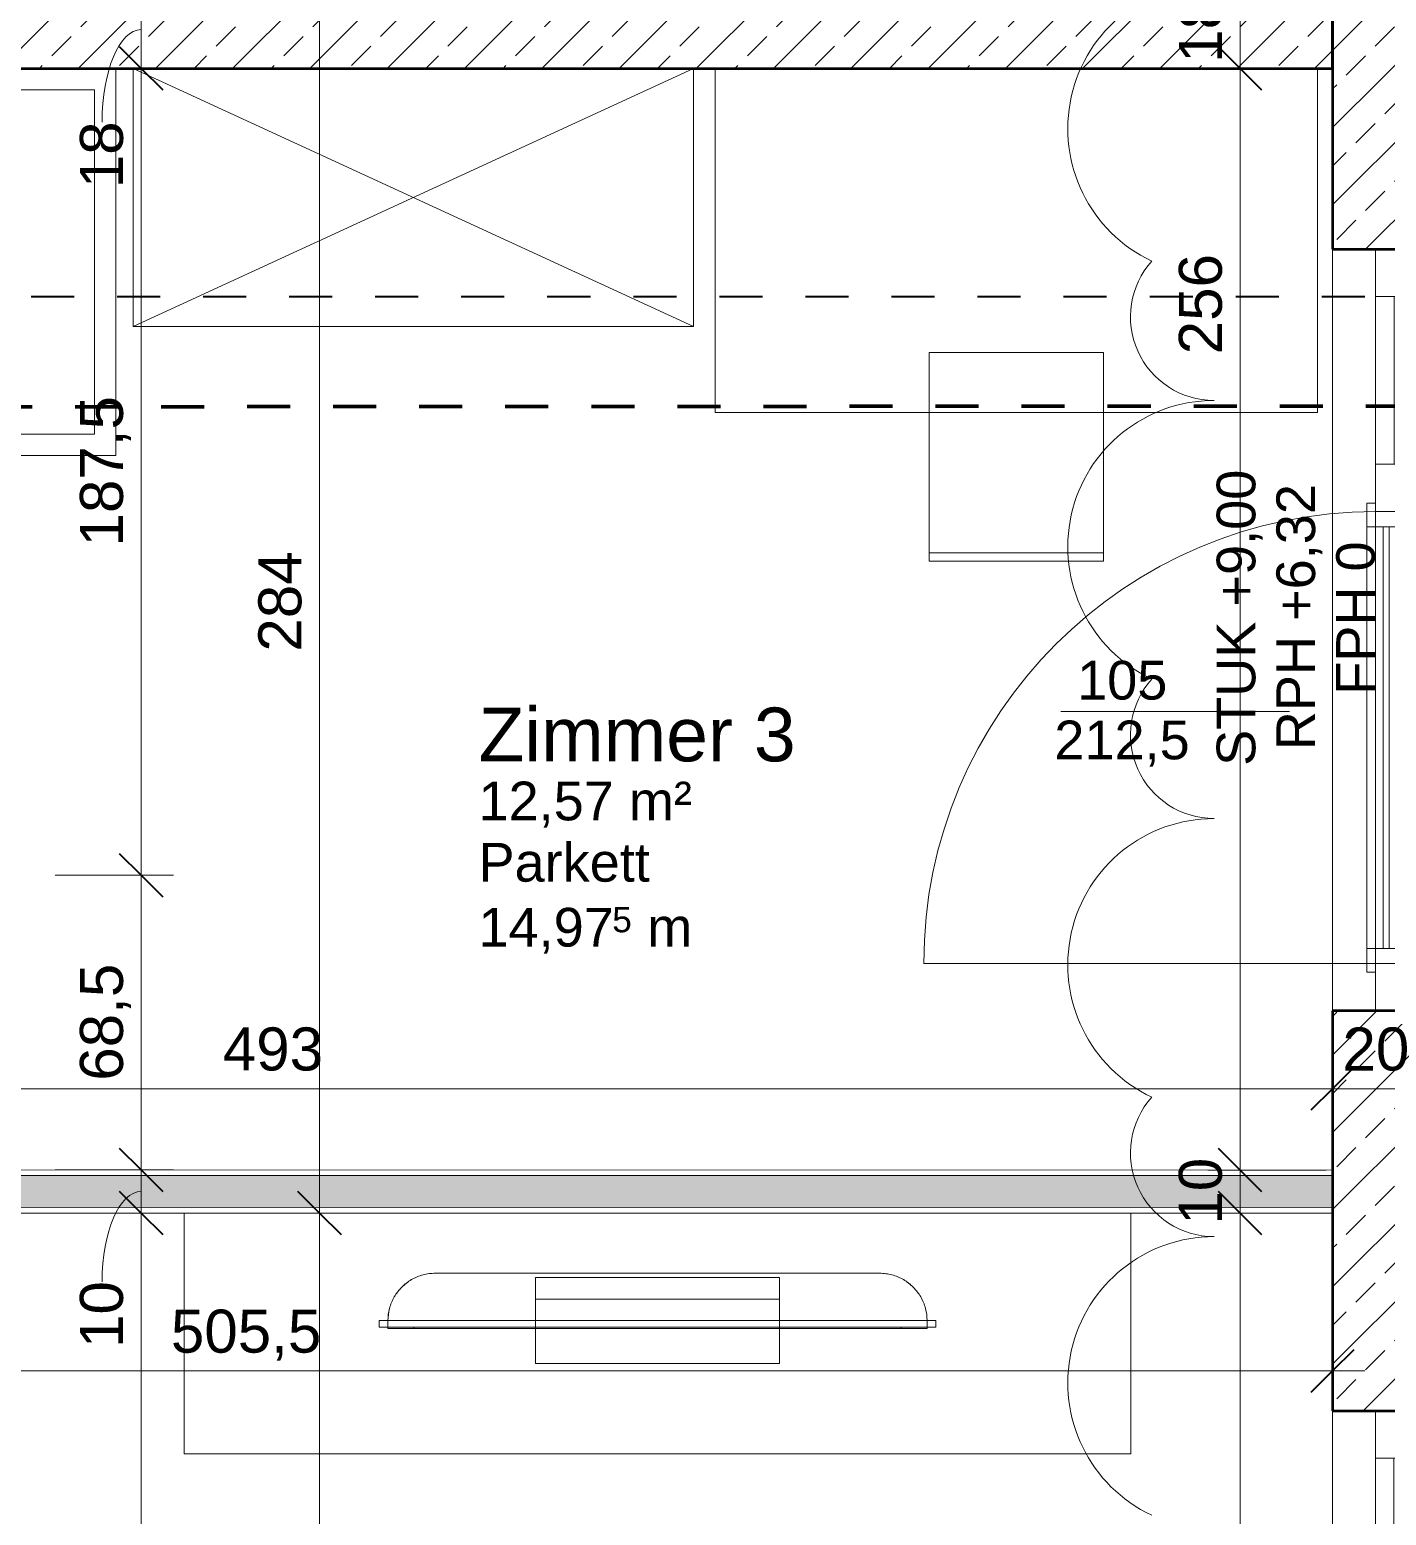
# Model space of a CAD drawing. Header units: metres. Extents: x -67.4 to -27.2, y 43.9 to 89.6.
# Drawn here: x -43.247 to -40.094, y 52.286 to 55.738 of the extents above; entities that cross this region are included whole.
import ezdxf

# ---------------------------------------------------------------- set-up
doc = ezdxf.new("R2010")
doc.units = ezdxf.units.M
doc.linetypes.add('Achse', pattern=[0.009, 0.005, -0.002, 0, -0.002])
doc.linetypes.add('Strich Punkt Mittel', pattern=[0.015875, 0.00635, -0.004763, 0, -0.004763])
for name, color, linetype, lineweight in [('A-GLAZ-IDEN_', 152, 'Continuous', 9), ('A_2D', 7, 'Continuous', 13), ('A_Bemassung-50_', 4, 'Continuous', 9), ('A_Bemassung_', 4, 'Continuous', 9), ('A_Decken', 8, 'Continuous', 13), ('A_Moebel', 6, 'Continuous', 13), ('A_Raeume_', 7, 'Continuous', 5), ('A_Raeume_Beschriftung_', 7, 'Continuous', 9), ('A_Raster_', 1, 'Continuous', 9), ('A_Waende', 7, 'Continuous', 13), ('G-ANNO-REVC_', 71, 'Continuous', 9), ('G-ANNO-SYMB_', 111, 'Continuous', 9)]:
    doc.layers.add(name, color=color, linetype=linetype, lineweight=lineweight)
doc.styles.add('Arial_2', font='arial.ttf', dxfattribs={"height": 0.09})
doc.styles.add('Arial_3', font='arial.ttf', dxfattribs={"height": 0.05849})
doc.styles.add('Arial_4', font='arial.ttf', dxfattribs={"height": 0.125})
doc.styles.add('Arial_5', font='arial.ttf', dxfattribs={"height": 0.1})
doc.dimstyles.new('WGA-Bemaßung', dxfattribs={"dimscale": 0.3048, "dimtxt": 0.102026, "dimasz": 0.328084, "dimexe": 0.246063, "dimexo": 0.0625, "dimgap": 0.04101, "dimtad": 1, "dimdec": 1, "dimlfac": 100, "dimrnd": 0.5, "dimdsep": 46, "dimtxsty": 'Arial_5', "dimblk1": 'OBLIQUE', "dimblk2": 'OBLIQUE', "dimsah": 1, "dimcen": 0.09, "dimdle": 0.246063, "dimazin": 2, "dimtfac": 1, "dimtdec": 4, "dimtix": 1, "dimtmove": 0, "dimatfit": 3, "dimfxl": 0.656168, "dimfxlon": 1, "dimtvp": 1, "dimtolj": 1, "dimtzin": 0, "dimarcsym": 2})
doc.dimstyles.new('WGA-Bemaßung_2', dxfattribs={"dimscale": 0.3048, "dimtxt": 0.102026, "dimasz": 0.328084, "dimexe": 0.246063, "dimexo": 0.0625, "dimgap": 0.04101, "dimtad": 1, "dimdec": 1, "dimlfac": 100, "dimrnd": 0.5, "dimdsep": 46, "dimtxsty": 'Arial_5', "dimblk1": 'OBLIQUE', "dimblk2": 'OBLIQUE', "dimsah": 1, "dimcen": 0.09, "dimdle": 0.246063, "dimazin": 2, "dimtfac": 1, "dimtdec": 4, "dimtix": 1, "dimtmove": 2, "dimatfit": 3, "dimfxl": 0.656168, "dimfxlon": 1, "dimtvp": 1, "dimtolj": 1, "dimtzin": 0, "dimarcsym": 2})
doc.dimstyles.new('WGA-Bemaßung_3', dxfattribs={"dimscale": 0.3048, "dimtxt": 0.102026, "dimasz": 0.328084, "dimexe": 0.246063, "dimexo": 0.0625, "dimgap": 0.04101, "dimtad": 1, "dimdec": 1, "dimlfac": 100, "dimrnd": 0.5, "dimdsep": 46, "dimtxsty": 'Arial_5', "dimblk1": 'OBLIQUE', "dimblk2": 'OBLIQUE', "dimsah": 1, "dimcen": 0.09, "dimdle": 0.246063, "dimazin": 2, "dimtfac": 1, "dimtdec": 4, "dimtix": 1, "dimtmove": 1, "dimatfit": 3, "dimfxl": 0.656168, "dimfxlon": 1, "dimtvp": 1, "dimtolj": 1, "dimtzin": 0, "dimarcsym": 2})
doc.dimstyles.new('WGA-Bemaßung_4', dxfattribs={"dimscale": 0.3048, "dimtxt": 0.102026, "dimasz": 0.328084, "dimexe": 0.246063, "dimexo": 0.0625, "dimgap": 0.04101, "dimtad": 1, "dimdec": 1, "dimlfac": 100, "dimrnd": 0.5, "dimdsep": 46, "dimtxsty": 'Arial_5', "dimblk1": 'OBLIQUE', "dimblk2": 'OBLIQUE', "dimsah": 1, "dimcen": 0.09, "dimdle": 0.246063, "dimazin": 2, "dimtfac": 1, "dimtdec": 4, "dimtix": 1, "dimtmove": 0, "dimatfit": 3, "dimfxl": 0.656168, "dimfxlon": 1, "dimtvp": 1, "dimtolj": 1, "dimtzin": 0, "dimarcsym": 2})
pattern_1 = [(45, (0, 0), (-0.08980256, 0.08980256), []), (45, (0.0898, 0), (-0.08980256, 0.08980256), [0.0635, -0.03175])]

# ---------------------------------------------------------------- blocks, each defined once
blk = doc.blocks.new('Moeb_Schrank - Schrank_2m_60cm-4306807-263_PP_02OG_BT2')
at = {"layer": 'A_Moebel', "color": 8}
for p, q in [((0, 0), (1.3026, 0.6)), ((0, 0.6), (1.3026, 0)), ((1.3026, 0.6), (0, 0.6)), ((0, 0.6), (0, 0)), ((0, 0), (0, 0.6)), ((0, 0.6), (1.3026, 0.6)), ((1.3026, 0), (1.3026, 0.6)), ((1.3026, 0.6), (1.3026, 0)), ((0, 0), (1.3026, 0)), ((1.3026, 0), (0, 0))]:
    blk.add_line(p, q, dxfattribs=at)
blk = doc.blocks.new('Moeb_TV - 48 Zoll-5920680-263_PP_02OG_BT2')
at = {"layer": 'A_Moebel', "lineweight": 5}
for p, q in [((0.5126, 0.0585), (-0.5205, 0.0585)), ((0.5126, 0.0585), (-0.5205, 0.0585)), ((-0.2872, -0.0015), (-0.2872, 0.0485)), ((-0.2872, 0.0485), (-0.2872, -0.0515)), ((0.2793, 0.0485), (-0.2872, 0.0485)), ((0.2793, 0.0485), (0.2793, -0.0015)), ((0.2793, -0.0515), (0.2793, 0.0485)), ((-0.2872, -0.0515), (-0.2872, -0.0015)), ((0.2793, -0.0015), (-0.2872, -0.0015)), ((0.2793, -0.0015), (0.2793, -0.0515)), ((-0.6505, -0.0515), (-0.6505, -0.0665)), ((-0.6499, -0.0515), (-0.6505, -0.0515)), ((-0.6355, -0.0515), (-0.6505, -0.0515)), ((-0.6505, -0.0665), (-0.6355, -0.0665)), ((-0.6505, -0.0665), (-0.6499, -0.0665)), ((-0.6484, -0.0515), (-0.6499, -0.0515)), ((-0.6499, -0.0665), (-0.6484, -0.0665)), ((-0.6461, -0.0515), (-0.6484, -0.0515)), ((-0.6484, -0.0665), (-0.6461, -0.0665)), ((-0.643, -0.0515), (-0.6461, -0.0515)), ((-0.6461, -0.0665), (-0.643, -0.0665)), ((-0.6393, -0.0515), (-0.643, -0.0515)), ((-0.643, -0.0665), (-0.6393, -0.0665)), ((-0.6355, -0.0515), (-0.6393, -0.0515)), ((-0.6393, -0.0665), (-0.6355, -0.0665)), ((-0.6305, -0.0515), (-0.6355, -0.0515)), ((-0.6355, -0.0515), (0.6276, -0.0515)), ((0.6276, -0.0665), (-0.6355, -0.0665)), ((-0.6355, -0.0665), (-0.6305, -0.0665)), ((0.6226, -0.0515), (-0.6305, -0.0515)), ((-0.6305, -0.0515), (0.6226, -0.0515)), ((-0.6305, -0.0515), (-0.6305, -0.0665)), ((-0.6305, -0.0515), (-0.6305, -0.0665)), ((-0.2872, -0.0515), (-0.6305, -0.0515)), ((0.6226, -0.0515), (-0.6305, -0.0515)), ((-0.6305, -0.0515), (0.6226, -0.0515)), ((-0.6305, -0.0515), (-0.6305, -0.0665)), ((-0.6305, -0.0515), (-0.6305, -0.0665)), ((-0.6305, -0.0515), (0.6226, -0.0515)), ((0.6226, -0.0515), (-0.6305, -0.0515)), ((-0.6305, -0.0665), (-0.6305, -0.0695)), ((-0.6305, -0.0665), (-0.6305, -0.0695)), ((-0.6305, -0.0665), (-0.5705, -0.0665)), ((-0.5705, -0.0665), (-0.6305, -0.0665)), ((-0.6305, -0.0665), (0.6226, -0.0665)), ((-0.5705, -0.0665), (0.5626, -0.0665)), ((0.5626, -0.0665), (-0.5705, -0.0665)), ((-0.5705, -0.0695), (-0.5705, -0.0665)), ((-0.5705, -0.0665), (-0.5705, -0.0695)), ((-0.5705, -0.0665), (0.5626, -0.0665)), ((0.5626, -0.0665), (-0.5705, -0.0665)), ((-0.2872, -0.0515), (-0.2872, -0.0665)), ((-0.2872, -0.0665), (-0.2872, -0.0515)), ((-0.2872, -0.0515), (0.2793, -0.0515)), ((-0.2872, -0.0515), (0.2793, -0.0515)), ((0.2793, -0.0515), (-0.2872, -0.0515)), ((-0.2872, -0.0665), (-0.2872, -0.0695)), ((-0.2872, -0.0695), (-0.2872, -0.0665)), ((0.2793, -0.0515), (0.2793, -0.0665)), ((0.2793, -0.0665), (0.2793, -0.0515)), ((0.6226, -0.0515), (0.2793, -0.0515)), ((0.2793, -0.0665), (0.2793, -0.0695)), ((0.2793, -0.0695), (0.2793, -0.0665)), ((0.5626, -0.0665), (0.5626, -0.0695)), ((0.5626, -0.0665), (0.5626, -0.0695)), ((0.5626, -0.0665), (0.6226, -0.0665)), ((0.6226, -0.0665), (0.5626, -0.0665)), ((0.6226, -0.0665), (0.6226, -0.0515)), ((0.6226, -0.0515), (0.6226, -0.0665)), ((0.6276, -0.0515), (0.6226, -0.0515)), ((0.6226, -0.0665), (0.6226, -0.0515)), ((0.6226, -0.0515), (0.6226, -0.0665)), ((0.6226, -0.0695), (0.6226, -0.0665)), ((0.6226, -0.0665), (0.6226, -0.0695)), ((0.6226, -0.0665), (0.6276, -0.0665)), ((0.6426, -0.0515), (0.6276, -0.0515)), ((0.6314, -0.0515), (0.6276, -0.0515)), ((0.6276, -0.0665), (0.6314, -0.0665)), ((0.6276, -0.0665), (0.6426, -0.0665)), ((0.6351, -0.0515), (0.6314, -0.0515)), ((0.6314, -0.0665), (0.6351, -0.0665)), ((0.6382, -0.0515), (0.6351, -0.0515)), ((0.6351, -0.0665), (0.6382, -0.0665)), ((0.6406, -0.0515), (0.6382, -0.0515)), ((0.6382, -0.0665), (0.6406, -0.0665)), ((0.6421, -0.0515), (0.6406, -0.0515)), ((0.6406, -0.0665), (0.6421, -0.0665)), ((0.6426, -0.0515), (0.6421, -0.0515)), ((0.6421, -0.0665), (0.6426, -0.0665)), ((0.6426, -0.0665), (0.6426, -0.0515)), ((0.6226, -0.0695), (-0.6305, -0.0695)), ((-0.6305, -0.0695), (-0.5705, -0.0695)), ((-0.5705, -0.0695), (0.5626, -0.0695)), ((-0.5705, -0.0695), (0.5626, -0.0695)), ((0.5626, -0.0695), (-0.5705, -0.0695)), ((-0.2872, -0.0695), (-0.2872, -0.1515)), ((-0.2872, -0.1515), (-0.2872, -0.0695)), ((0.2793, -0.0695), (0.2793, -0.1515)), ((0.2793, -0.1515), (0.2793, -0.0695)), ((0.5626, -0.0695), (0.6226, -0.0695)), ((0.2793, -0.1515), (-0.2872, -0.1515)), ((0.2793, -0.1515), (-0.2872, -0.1515))]:
    blk.add_line(p, q, dxfattribs=at)
for centre, start, end in [((-0.5205, -0.0515), 120, 135), ((-0.5205, -0.0515), 105, 120), ((-0.5205, -0.0515), 90, 105), ((0.5126, -0.0515), 75, 90), ((0.5126, -0.0515), 60, 75), ((0.5126, -0.0515), 45, 60), ((-0.5205, -0.0515), 150, 165), ((-0.5205, -0.0515), 135, 150), ((0.5126, -0.0515), 30, 45), ((0.5126, -0.0515), 15, 30), ((-0.5205, -0.0515), 165, 180), ((0.5126, -0.0515), 0, 15)]:
    blk.add_arc(centre, 0.11, start, end, dxfattribs=at)
for points in [[(-0.5205, 0.0585), (-0.5254, 0.0585), (-0.535, 0.0579), (-0.549, 0.0551), (-0.5604, 0.0512), (-0.5692, 0.0473), (-0.5755, 0.0439), (-0.5816, 0.0401), (-0.5875, 0.0359), (-0.5931, 0.0313), (-0.5983, 0.0264), (-0.6032, 0.0211), (-0.6078, 0.0156), (-0.612, 0.0097), (-0.617, 0.0015), (-0.6224, -0.0092), (-0.6286, -0.0275), (-0.6304, -0.0419), (-0.6305, -0.0515)], [(0.5126, 0.0585), (0.5174, 0.0585), (0.527, 0.0579), (0.5411, 0.0551), (0.5525, 0.0512), (0.5613, 0.0473), (0.5676, 0.0439), (0.5737, 0.0401), (0.5796, 0.0359), (0.5851, 0.0313), (0.5904, 0.0264), (0.5953, 0.0211), (0.5999, 0.0156), (0.6041, 0.0097), (0.6092, 0.0015), (0.6145, -0.0092), (0.6207, -0.0275), (0.6226, -0.0419), (0.6226, -0.0515)]]:
    blk.add_open_spline(points, degree=3, knots=[0, 0, 0, 0, 0.083333, 0.166667, 0.25, 0.291667, 0.333333, 0.375, 0.416667, 0.458333, 0.5, 0.541667, 0.583333, 0.625, 0.666667, 0.75, 0.833333, 1, 1, 1, 1], dxfattribs=at)
blk = doc.blocks.new('Moeb_Schrank - Sideboard_50cm-4305166-263_PP_02OG_BT2')
at = {"layer": 'A_Moebel', "color": 8}
for p, q in [((2.2, 0.6), (0, 0.6)), ((0, 0.6), (0, 0.0401)), ((0, 0.0401), (0, 0.6)), ((0, 0.6), (2.2, 0.6)), ((2.2, 0.0401), (2.2, 0.6)), ((2.2, 0.6), (2.2, 0.0401))]:
    blk.add_line(p, q, dxfattribs=at)
blk = doc.blocks.new('Moeb_Bett - Einzelbett 090x210-3969597-263_PP_02OG_BT2')
at = {"layer": 'A_Moebel', "color": 8}
for p, q in [((-0.85, 1.05), (-0.85, 0.65)), ((-0.45, 1.05), (-0.85, 1.05)), ((-0.85, 1.05), (-0.45, 1.05)), ((-0.85, 0.65), (-0.85, 1.05)), ((-0.45, 1.05), (-0.45, -1.05)), ((-0.45, 0.65), (-0.45, 1.05)), ((-0.45, 1.05), (-0.45, 0.65)), ((-0.45, 1.02), (0.45, 1.02)), ((-0.4, 0.97), (0.4, 0.97)), ((-0.4, 0.57), (-0.4, 0.97)), ((0.4, 0.97), (0.4, 0.57)), ((-0.85, 0.65), (-0.45, 0.65)), ((-0.45, 0.65), (-0.85, 0.65)), ((-0.4, 0.57), (0.4, 0.57)), ((-0.4, 0.27), (-0.15, 0.52)), ((-0.15, 0.52), (-0.15, 0.27)), ((-0.15, 0.52), (0.4, 0.52)), ((0.4, 0.52), (0.4, -1)), ((-0.15, 0.27), (-0.4, 0.27)), ((-0.4, -1), (-0.4, 0.27)), ((-0.4, -1), (0.4, -1)), ((-0.45, -1.05), (0.45, -1.05))]:
    blk.add_line(p, q, dxfattribs=at)
blk = doc.blocks.new('Moeb_Schreibtisch_variabel - variabel-8084389-263_PP_02OG_BT2')
at = {"layer": 'A_Moebel', "color": 8}
for p, q in [((-1.5866, 0.4), (-1.5866, -0.4)), ((-1.5866, 0.4), (-1.5866, -0.4)), ((-0.1866, -0.4), (-0.1866, 0.4)), ((-0.1866, -0.4), (-0.1866, 0.4)), ((-1.0891, -0.2599), (-0.6841, -0.2599)), ((-1.0891, -0.4), (-1.0891, -0.2599)), ((-0.6841, -0.2599), (-0.6841, -0.4)), ((-1.5866, -0.4), (-0.1866, -0.4)), ((-1.5866, -0.4), (-0.1866, -0.4)), ((-1.0891, -0.7452), (-1.0891, -0.4)), ((-0.6841, -0.4), (-0.6841, -0.7452)), ((-1.0891, -0.7255), (-0.6841, -0.7255)), ((-0.6841, -0.7452), (-1.0891, -0.7452))]:
    blk.add_line(p, q, dxfattribs=at)
blk = doc.blocks.new('Fens_Tuer_2tlg - DK_DF_SL_1770x2680_Terrassentür-V148-263_PP_02OG_BT2')
at = {"layer": 'A_2D', "lineweight": 5}
for p, q in [((-0.775, 0), (-0.775, 1.05)), ((-0.885, 0.1), (0.885, 0.1)), ((-0.885, 0.1), (0.885, 0.1)), ((-0.885, 0.1), (0.885, 0.1)), ((-0.885, -0.1), (-0.885, 0.1)), ((-0.885, 0.1), (-0.885, -0.1)), ((0.885, 0.1), (0.885, -0.1)), ((0.885, -0.1), (0.885, 0.1)), ((-0.795, 0.02), (-0.74, 0.02)), ((-0.795, 0), (-0.795, 0.02)), ((-0.795, 0.02), (-0.795, 0)), ((0.295, 0.02), (-0.795, 0.02)), ((-0.74, 0.02), (-0.74, -0.07)), ((-0.74, -0.07), (-0.74, 0.02)), ((-0.74, 0.02), (0.24, 0.02)), ((0.24, 0.02), (0.295, 0.02)), ((0.24, -0.07), (0.24, 0.02)), ((0.24, -0.07), (0.24, 0.02)), ((0.295, 0.02), (0.295, 0)), ((0.295, 0.02), (0.295, 0)), ((-0.885, -0.1), (-0.885, 0)), ((-0.885, 0), (-0.775, 0)), ((-0.885, 0), (0.885, 0)), ((-0.885, -0.1), (-0.885, 0)), ((-0.775, 0), (-0.795, 0)), ((-0.795, 0), (0.295, 0)), ((-0.775, -0.07), (-0.775, 0)), ((-0.775, 0), (-0.775, -0.07)), ((0.275, 0), (-0.775, 0)), ((-0.775, 0), (-0.775, -0.1)), ((0.275, 0), (-0.775, 0)), ((-0.775, -0.1), (-0.775, 0)), ((-0.74, -0.018), (0.24, -0.018)), ((-0.74, -0.032), (-0.74, -0.018)), ((-0.74, -0.018), (-0.74, -0.032)), ((0.24, -0.018), (-0.74, -0.018)), ((0.24, -0.032), (-0.74, -0.032)), ((-0.74, -0.032), (0.24, -0.032)), ((0.24, -0.018), (0.24, -0.032)), ((0.24, -0.032), (0.24, -0.018)), ((0.275, 0), (0.275, -0.07)), ((0.295, 0), (0.275, 0)), ((0.275, 0), (0.275, -0.07)), ((0.275, -0.1), (0.275, 0)), ((0.275, 0), (0.385, 0)), ((0.275, -0.1), (0.275, 0)), ((0.385, 0), (0.385, -0.1)), ((0.775, 0), (0.385, 0)), ((0.385, -0.1), (0.385, 0)), ((0.775, -0.1), (0.775, 0)), ((0.775, 0), (0.885, 0)), ((0.775, -0.1), (0.775, 0)), ((0.885, 0), (0.885, -0.1)), ((0.885, -0.1), (0.885, 0)), ((0.385, -0.043), (0.775, -0.043)), ((0.385, -0.057), (0.385, -0.043)), ((0.385, -0.043), (0.385, -0.057)), ((0.775, -0.043), (0.385, -0.043)), ((0.775, -0.057), (0.385, -0.057)), ((0.385, -0.057), (0.775, -0.057)), ((0.775, -0.043), (0.775, -0.057)), ((0.775, -0.057), (0.775, -0.043)), ((-0.885, -0.1), (0.885, -0.1)), ((0.885, -0.1), (-0.885, -0.1)), ((-0.775, -0.1), (-0.885, -0.1)), ((0.885, -0.1), (-0.885, -0.1)), ((-0.74, -0.07), (-0.775, -0.07)), ((-0.775, -0.07), (0.275, -0.07)), ((-0.775, -0.1), (0.275, -0.1)), ((0.24, -0.07), (-0.74, -0.07)), ((0.275, -0.07), (0.24, -0.07)), ((0.385, -0.1), (0.275, -0.1)), ((0.385, -0.1), (0.775, -0.1)), ((0.885, -0.1), (0.775, -0.1)), ((-0.81, -0.26), (0.81, -0.26))]:
    blk.add_line(p, q, dxfattribs=at)
blk.add_arc((-0.775, 0), 1.05, 360, 90, dxfattribs=at)
blk = doc.blocks.new('BS_Fens_Tuer - rechts-7645934-263_PP_02OG_BT2')
at = {"layer": 'A-GLAZ-IDEN_'}
blk.add_line((0, 0.000124), (0, -0.010513), dxfattribs=at)
blk = doc.blocks.new('DIMBLOCK137-263_PP_02OG_BT2')
at = {"layer": 'A_Bemassung-50_', "transparency": 16777216}
for p, q in [((-45.1463, 53.2775), (-45.1463, 53.3525)), ((-40.2187, 53.2773), (-40.2187, 53.3523)), ((-40.1437, 53.2773), (-45.1463, 53.2775)), ((-45.1463, 53.2775), (-45.1463, 53.0775)), ((-40.2187, 53.2773), (-40.2187, 53.0773))]:
    blk.add_line(p, q, dxfattribs=at)
at = {"layer": 'A_Bemassung-50_', "lineweight": 35, "transparency": 16777216}
for p, q in [((-45.1463, 53.2775), (-45.0963, 53.3275)), ((-40.2187, 53.2773), (-40.1687, 53.3273)), ((-45.1463, 53.2775), (-45.1963, 53.2275)), ((-40.2187, 53.2773), (-40.2687, 53.2274))]:
    blk.add_line(p, q, dxfattribs=at)
at = {"layer": 'A_Bemassung-50_', "color": 0, "transparency": 16777216, "insert": (-42.7979, 53.4198), "char_height": 0.1, "width": 0.276883, "attachment_point": 1, "rotation": 359.9983, "line_spacing_factor": 0.941778, "style": 'Arial_5'}
blk.add_mtext('493', dxfattribs=at)
blk = doc.blocks.new('_Oblique')
at = {"color": 0, "linetype": 'ByBlock', "lineweight": -2}
blk.add_line((-0.5, -0.5), (0.5, 0.5), dxfattribs=at)
blk = doc.blocks.new('DIMBLOCK145-263_PP_02OG_BT2')
at = {"layer": 'A_Bemassung-50_', "lineweight": 35, "transparency": 16777216}
for p, q in [((-42.9876, 52.9885), (-43.0376, 53.0385)), ((-42.9876, 52.9885), (-42.9376, 52.9385)), ((-42.9878, 48.9289), (-43.0378, 48.9789)), ((-42.9878, 48.9289), (-42.9378, 48.8789))]:
    blk.add_line(p, q, dxfattribs=at)
at = {"layer": 'A_Bemassung-50_', "transparency": 16777216}
for p, q in [((-42.9876, 52.9885), (-43.1876, 52.9885)), ((-42.9878, 48.8539), (-42.9876, 52.9885)), ((-42.9876, 52.9885), (-42.9126, 52.9885)), ((-42.9878, 48.9289), (-43.0628, 48.9289)), ((-42.9878, 48.9289), (-42.7878, 48.9289))]:
    blk.add_line(p, q, dxfattribs=at)
at = {"layer": 'A_Bemassung-50_', "color": 0, "transparency": 16777216, "insert": (-43.13, 50.8433), "char_height": 0.1, "width": 0.276883, "attachment_point": 1, "rotation": 90, "line_spacing_factor": 0.941778, "style": 'Arial_5'}
blk.add_mtext('406', dxfattribs=at)
blk = doc.blocks.new('DIMBLOCK146-263_PP_02OG_BT2')
at = {"layer": 'A_Bemassung-50_', "lineweight": 35, "transparency": 16777216}
for p, q in [((-42.9876, 53.0885), (-43.0376, 53.1385)), ((-42.9876, 53.0885), (-42.9376, 53.0385)), ((-42.9876, 52.9885), (-43.0376, 53.0385)), ((-42.9876, 52.9885), (-42.9376, 52.9385))]:
    blk.add_line(p, q, dxfattribs=at)
at = {"layer": 'A_Bemassung-50_', "transparency": 16777216}
for p, q in [((-42.9876, 53.0885), (-43.1876, 53.0885)), ((-42.9876, 52.9885), (-42.9876, 53.0885)), ((-42.9876, 53.0885), (-42.9126, 53.0885)), ((-42.9876, 52.9885), (-43.1876, 52.9885)), ((-42.9876, 52.9885), (-42.9126, 52.9885))]:
    blk.add_line(p, q, dxfattribs=at)
blk.add_ellipse((-42.9876, 52.8287), major_axis=(0, 0.2098), ratio=0.433685, start_param=0, end_param=1.570796, dxfattribs=at)
at = {"layer": 'A_Bemassung-50_', "color": 0, "transparency": 16777216, "insert": (-43.13, 52.6749), "char_height": 0.1, "width": 0.184588, "attachment_point": 1, "rotation": 90, "line_spacing_factor": 0.941778, "style": 'Arial_5'}
blk.add_mtext('10', dxfattribs=at)
blk = doc.blocks.new('DIMBLOCK147-263_PP_02OG_BT2')
at = {"layer": 'A_Bemassung-50_', "lineweight": 35, "transparency": 16777216}
for p, q in [((-42.9876, 53.7735), (-43.0376, 53.8235)), ((-42.9876, 53.7735), (-42.9376, 53.7235)), ((-42.9876, 53.0885), (-43.0376, 53.1385)), ((-42.9876, 53.0885), (-42.9376, 53.0385))]:
    blk.add_line(p, q, dxfattribs=at)
at = {"layer": 'A_Bemassung-50_', "transparency": 16777216}
for p, q in [((-42.9876, 53.7735), (-43.1876, 53.7735)), ((-42.9876, 53.0885), (-42.9876, 53.7735)), ((-42.9876, 53.7735), (-42.9126, 53.7735)), ((-42.9876, 53.0885), (-43.1876, 53.0885)), ((-42.9876, 53.0885), (-42.9126, 53.0885))]:
    blk.add_line(p, q, dxfattribs=at)
at = {"layer": 'A_Bemassung-50_', "color": 0, "transparency": 16777216, "insert": (-43.1299, 53.296), "char_height": 0.1, "width": 0.323972, "attachment_point": 1, "rotation": 90, "line_spacing_factor": 0.941778, "style": 'Arial_5'}
blk.add_mtext('68,5', dxfattribs=at)
blk = doc.blocks.new('DIMBLOCK148-263_PP_02OG_BT2')
at = {"layer": 'A_Bemassung-50_', "lineweight": 35, "transparency": 16777216}
for p, q in [((-42.9876, 55.6486), (-43.0376, 55.6986)), ((-42.9876, 55.6486), (-42.9376, 55.5986)), ((-42.9876, 53.7735), (-43.0376, 53.8235)), ((-42.9876, 53.7735), (-42.9376, 53.7235))]:
    blk.add_line(p, q, dxfattribs=at)
at = {"layer": 'A_Bemassung-50_', "transparency": 16777216}
for p, q in [((-42.9876, 55.6486), (-43.1876, 55.6486)), ((-42.9876, 53.7735), (-42.9876, 55.6486)), ((-42.9876, 55.6486), (-42.9126, 55.6486)), ((-42.9876, 53.7735), (-43.1876, 53.7735)), ((-42.9876, 53.7735), (-42.9126, 53.7735))]:
    blk.add_line(p, q, dxfattribs=at)
at = {"layer": 'A_Bemassung-50_', "color": 0, "transparency": 16777216, "insert": (-43.1299, 54.5376), "char_height": 0.1, "width": 0.416266, "attachment_point": 1, "rotation": 90, "line_spacing_factor": 0.941778, "style": 'Arial_5'}
blk.add_mtext('187,5', dxfattribs=at)
blk = doc.blocks.new('DIMBLOCK149-263_PP_02OG_BT2')
at = {"layer": 'A_Bemassung-50_', "lineweight": 35, "transparency": 16777216}
for p, q in [((-42.9876, 55.8286), (-43.0376, 55.8786)), ((-42.9876, 55.8286), (-42.9376, 55.7786)), ((-42.9876, 55.6486), (-43.0376, 55.6986)), ((-42.9876, 55.6486), (-42.9376, 55.5986))]:
    blk.add_line(p, q, dxfattribs=at)
at = {"layer": 'A_Bemassung-50_', "transparency": 16777216}
for p, q in [((-42.9876, 55.8286), (-43.1876, 55.8286)), ((-42.9876, 55.6486), (-42.9876, 55.8286)), ((-42.9876, 55.8286), (-42.9126, 55.8286)), ((-42.9876, 55.6486), (-43.1876, 55.6486)), ((-42.9876, 55.6486), (-42.9126, 55.6486))]:
    blk.add_line(p, q, dxfattribs=at)
blk.add_ellipse((-42.9876, 55.5238), major_axis=(0, 0.2148), ratio=0.423545, start_param=0, end_param=1.570796, dxfattribs=at)
at = {"layer": 'A_Bemassung-50_', "color": 0, "transparency": 16777216, "insert": (-43.1299, 55.37), "char_height": 0.1, "width": 0.184588, "attachment_point": 1, "rotation": 90, "line_spacing_factor": 0.941778, "style": 'Arial_5'}
blk.add_mtext('18', dxfattribs=at)
blk = doc.blocks.new('DIMBLOCK289-263_PP_02OG_BT2')
at = {"layer": 'A_Bemassung-50_', "transparency": 16777216}
for p, q in [((-45.2713, 52.6217), (-45.2713, 52.8217)), ((-40.2187, 52.6216), (-40.2187, 52.8216)), ((-45.2713, 52.6217), (-40.1437, 52.6216)), ((-45.2713, 52.6217), (-45.2713, 52.5467)), ((-40.2187, 52.6216), (-40.2187, 52.5466))]:
    blk.add_line(p, q, dxfattribs=at)
at = {"layer": 'A_Bemassung-50_', "lineweight": 35, "transparency": 16777216}
for p, q in [((-45.2713, 52.6217), (-45.2213, 52.6717)), ((-40.2187, 52.6216), (-40.1687, 52.6716)), ((-45.2713, 52.6217), (-45.3213, 52.5717)), ((-40.2187, 52.6216), (-40.2687, 52.5716))]:
    blk.add_line(p, q, dxfattribs=at)
at = {"layer": 'A_Bemassung-50_', "color": 0, "transparency": 16777216, "insert": (-42.9185, 52.764), "char_height": 0.1, "width": 0.416266, "attachment_point": 1, "rotation": 359.9983, "line_spacing_factor": 0.941778, "style": 'Arial_5'}
blk.add_mtext('505,5', dxfattribs=at)
blk = doc.blocks.new('DIMBLOCK357-263_PP_02OG_BT2')
at = {"layer": 'A_Bemassung-50_', "lineweight": 35, "transparency": 16777216}
for p, q in [((-42.5731, 52.9885), (-42.6231, 53.0385)), ((-42.5731, 52.9885), (-42.5231, 52.9385)), ((-42.5732, 48.9318), (-42.6232, 48.9818)), ((-42.5732, 48.9318), (-42.5232, 48.8818))]:
    blk.add_line(p, q, dxfattribs=at)
at = {"layer": 'A_Bemassung-50_', "transparency": 16777216}
for p, q in [((-42.5731, 52.9885), (-42.7731, 52.9885)), ((-42.5732, 48.8568), (-42.5731, 52.9885)), ((-42.5731, 52.9885), (-42.4981, 52.9885)), ((-42.5732, 48.9318), (-42.6482, 48.9318)), ((-42.5732, 48.9318), (-42.3732, 48.9318))]:
    blk.add_line(p, q, dxfattribs=at)
at = {"layer": 'A_Bemassung-50_', "color": 0, "transparency": 16777216, "insert": (-42.7154, 50.7867), "char_height": 0.1, "width": 0.416266, "attachment_point": 1, "rotation": 90, "line_spacing_factor": 0.941778, "style": 'Arial_5'}
blk.add_mtext('405,5', dxfattribs=at)
blk = doc.blocks.new('DIMBLOCK358-263_PP_02OG_BT2')
at = {"layer": 'A_Bemassung-50_', "lineweight": 35, "transparency": 16777216}
for p, q in [((-42.573, 55.8286), (-42.623, 55.8786)), ((-42.573, 55.8286), (-42.523, 55.7786)), ((-42.5731, 52.9885), (-42.6231, 53.0385)), ((-42.5731, 52.9885), (-42.5231, 52.9385))]:
    blk.add_line(p, q, dxfattribs=at)
at = {"layer": 'A_Bemassung-50_', "transparency": 16777216}
for p, q in [((-42.573, 55.8286), (-42.773, 55.8286)), ((-42.5731, 52.9885), (-42.573, 55.8286)), ((-42.573, 55.8286), (-42.498, 55.8286)), ((-42.5731, 52.9885), (-42.7731, 52.9885)), ((-42.5731, 52.9885), (-42.4981, 52.9885))]:
    blk.add_line(p, q, dxfattribs=at)
at = {"layer": 'A_Bemassung-50_', "color": 0, "transparency": 16777216, "insert": (-42.7153, 54.2932), "char_height": 0.1, "width": 0.276883, "attachment_point": 1, "rotation": 90, "line_spacing_factor": 0.941778, "style": 'Arial_5'}
blk.add_mtext('284', dxfattribs=at)
blk = doc.blocks.new('DIMBLOCK439-263_PP_02OG_BT2')
at = {"layer": 'A_Bemassung-50_', "lineweight": 35, "transparency": 16777216}
for p, q in [((-40.4335, 55.8285), (-40.4835, 55.8785)), ((-40.4335, 55.8285), (-40.3835, 55.7785)), ((-40.4335, 55.6485), (-40.4835, 55.6985)), ((-40.4335, 55.6485), (-40.3835, 55.5985))]:
    blk.add_line(p, q, dxfattribs=at)
at = {"layer": 'A_Bemassung-50_', "transparency": 16777216}
for p, q in [((-40.4335, 55.8285), (-40.5085, 55.8285)), ((-40.4335, 55.8285), (-40.4335, 55.6485)), ((-40.4335, 55.8285), (-40.2335, 55.8285)), ((-40.4335, 55.6485), (-40.5085, 55.6485)), ((-40.4335, 55.6485), (-40.2335, 55.6485))]:
    blk.add_line(p, q, dxfattribs=at)
at = {"layer": 'A_Bemassung-50_', "color": 0, "transparency": 16777216, "insert": (-40.5758, 55.6616), "char_height": 0.1, "width": 0.184588, "attachment_point": 1, "rotation": 90, "line_spacing_factor": 0.941778, "style": 'Arial_5'}
blk.add_mtext('18', dxfattribs=at)
blk = doc.blocks.new('DIMBLOCK440-263_PP_02OG_BT2')
at = {"layer": 'A_Bemassung-50_', "lineweight": 35, "transparency": 16777216}
for p, q in [((-40.4335, 55.6485), (-40.4835, 55.6985)), ((-40.4335, 55.6485), (-40.3835, 55.5985)), ((-40.4336, 53.0884), (-40.4836, 53.1384)), ((-40.4336, 53.0884), (-40.3836, 53.0384))]:
    blk.add_line(p, q, dxfattribs=at)
at = {"layer": 'A_Bemassung-50_', "transparency": 16777216}
for p, q in [((-40.4335, 55.6485), (-40.5085, 55.6485)), ((-40.4335, 55.6485), (-40.4336, 53.0884)), ((-40.4335, 55.6485), (-40.2335, 55.6485)), ((-40.4336, 53.0884), (-40.5086, 53.0884)), ((-40.4336, 53.0884), (-40.2336, 53.0884))]:
    blk.add_line(p, q, dxfattribs=at)
at = {"layer": 'A_Bemassung-50_', "color": 0, "transparency": 16777216, "insert": (-40.5758, 54.9842), "char_height": 0.1, "width": 0.276883, "attachment_point": 1, "rotation": 90, "line_spacing_factor": 0.941778, "style": 'Arial_5'}
blk.add_mtext('256', dxfattribs=at)
blk = doc.blocks.new('DIMBLOCK441-263_PP_02OG_BT2')
at = {"layer": 'A_Bemassung-50_', "lineweight": 35, "transparency": 16777216}
for p, q in [((-40.4336, 53.0884), (-40.4836, 53.1384)), ((-40.4336, 53.0884), (-40.3836, 53.0384)), ((-40.4336, 52.9884), (-40.4836, 53.0384)), ((-40.4336, 52.9884), (-40.3836, 52.9384))]:
    blk.add_line(p, q, dxfattribs=at)
at = {"layer": 'A_Bemassung-50_', "transparency": 16777216}
for p, q in [((-40.4336, 53.0884), (-40.5086, 53.0884)), ((-40.4336, 53.0884), (-40.4336, 52.9884)), ((-40.4336, 53.0884), (-40.2336, 53.0884)), ((-40.4336, 52.9884), (-40.5086, 52.9884)), ((-40.4336, 52.9884), (-40.2336, 52.9884))]:
    blk.add_line(p, q, dxfattribs=at)
at = {"layer": 'A_Bemassung-50_', "color": 0, "transparency": 16777216, "insert": (-40.5759, 52.9615), "char_height": 0.1, "width": 0.184588, "attachment_point": 1, "rotation": 90, "line_spacing_factor": 0.941778, "style": 'Arial_5'}
blk.add_mtext('10', dxfattribs=at)
blk = doc.blocks.new('DIMBLOCK442-263_PP_02OG_BT2')
at = {"layer": 'A_Bemassung-50_', "lineweight": 35, "transparency": 16777216}
for p, q in [((-40.4336, 52.9884), (-40.4836, 53.0384)), ((-40.4336, 52.9884), (-40.3836, 52.9384)), ((-40.4337, 49.5573), (-40.4837, 49.6073)), ((-40.4337, 49.5573), (-40.3837, 49.5073))]:
    blk.add_line(p, q, dxfattribs=at)
at = {"layer": 'A_Bemassung-50_', "transparency": 16777216}
for p, q in [((-40.4336, 52.9884), (-40.5086, 52.9884)), ((-40.4336, 52.9884), (-40.4337, 49.4823)), ((-40.4336, 52.9884), (-40.2336, 52.9884)), ((-40.4337, 49.5573), (-40.5087, 49.5573)), ((-40.4337, 49.5573), (-40.2337, 49.5573))]:
    blk.add_line(p, q, dxfattribs=at)
at = {"layer": 'A_Bemassung-50_', "color": 0, "transparency": 16777216, "insert": (-40.576, 50.9828), "char_height": 0.1, "width": 0.276883, "attachment_point": 1, "rotation": 90, "line_spacing_factor": 0.941778, "style": 'Arial_5'}
blk.add_mtext('343', dxfattribs=at)
blk = doc.blocks.new('DIMBLOCK514-263_PP_02OG_BT2')
at = {"layer": 'A_Bemassung-50_', "lineweight": 35, "transparency": 16777216}
for p, q in [((-46.3375, 55.2586), (-46.3875, 55.3086)), ((-46.3375, 55.2586), (-46.2875, 55.2086)), ((-46.3377, 48.9319), (-46.3877, 48.9819)), ((-46.3377, 48.9319), (-46.2877, 48.8819))]:
    blk.add_line(p, q, dxfattribs=at)
at = {"layer": 'A_Bemassung-50_', "transparency": 16777216}
for p, q in [((-46.3375, 55.2586), (-46.5587, 55.2586)), ((-46.3375, 55.2586), (-46.3377, 48.8569)), ((-46.3375, 55.2586), (-46.2625, 55.2586)), ((-46.3377, 48.9319), (-46.4127, 48.9319)), ((-46.3377, 48.9319), (-41.7635, 48.9318))]:
    blk.add_line(p, q, dxfattribs=at)
at = {"layer": 'A_Bemassung-50_', "color": 0, "transparency": 16777216, "insert": (-46.4799, 51.9218), "char_height": 0.1, "width": 0.416266, "attachment_point": 1, "rotation": 90, "line_spacing_factor": 0.941778, "style": 'Arial_5'}
blk.add_mtext('632,5', dxfattribs=at)
blk = doc.blocks.new('DIMBLOCK637-263_PP_02OG_BT2')
at = {"layer": 'A_Bemassung-50_', "transparency": 16777216}
for p, q in [((-40.2187, 53.2773), (-40.2187, 53.3523)), ((-40.0187, 53.2773), (-40.0187, 53.3523)), ((-40.0187, 53.2773), (-40.2937, 53.2773)), ((-40.2187, 53.2773), (-40.2187, 53.0773)), ((-40.0187, 53.2773), (-40.0187, 53.0773))]:
    blk.add_line(p, q, dxfattribs=at)
at = {"layer": 'A_Bemassung-50_', "lineweight": 35, "transparency": 16777216}
for p, q in [((-40.2187, 53.2773), (-40.1687, 53.3273)), ((-40.0187, 53.2773), (-39.9687, 53.3273)), ((-40.2187, 53.2773), (-40.2687, 53.2273)), ((-40.0187, 53.2773), (-40.0687, 53.2273))]:
    blk.add_line(p, q, dxfattribs=at)
at = {"layer": 'A_Bemassung-50_', "color": 0, "transparency": 16777216, "insert": (-40.1956, 53.4197), "char_height": 0.1, "width": 0.184588, "attachment_point": 1, "line_spacing_factor": 0.941778, "style": 'Arial_5'}
blk.add_mtext('20', dxfattribs=at)
blk = doc.blocks.new('Family - ___-11916771-263_PP_02OG_BT2')
at = {"layer": 'G-ANNO-REVC_'}
for centre, radius, start, end in [((-16.0062, 66.8188), 0.34, 67.36, 222.1512), ((-16.1745, 66.4153), 0.1943, 115.5497, 247.36), ((-16.3802, 65.9221), 0.34, 67.36, 222.1512), ((-16.5485, 65.5186), 0.1943, 115.5497, 247.36), ((-16.7542, 65.0254), 0.34, 67.36, 222.1512), ((-16.9225, 64.6219), 0.1943, 115.5497, 247.36), ((-17.1282, 64.1287), 0.34, 67.36, 222.1512)]:
    blk.add_arc(centre, radius, start, end, dxfattribs=at)

msp = doc.modelspace()

# ---------------------------------------------------------------- hatches: boundary and pattern name
at = {"layer": 'A_Waende', "lineweight": 5}
h = msp.add_hatch(dxfattribs=at)
h.set_pattern_fill('FP_4', color=250, style=0, pattern_type=2)
h.set_pattern_definition(pattern_1)
h.paths.add_polyline_path([(-45.2088, 55.6487), (-45.2088, 55.6487), (-45.2088, 55.6641)])
h.paths.add_polyline_path([(-40.2188, 55.6485), (-40.2188, 55.8285), (-45.2588, 55.8287), (-45.2588, 55.6487), (-40.2538, 55.6485)])
h = msp.add_hatch(dxfattribs=at)
h.set_pattern_fill('FP_4', color=250, style=0, pattern_type=2)
h.set_pattern_definition(pattern_1)
h.paths.add_polyline_path([(-37.7088, 55.6285), (-37.7088, 55.8285), (-40.2186, 55.8285), (-40.2186, 55.6285), (-37.7415, 55.6285)])
h = msp.add_hatch(dxfattribs=at)
h.set_pattern_fill('FP_4', color=250, style=0, pattern_type=2)
h.set_pattern_definition(pattern_1)
h.paths.add_polyline_path([(-40.2188, 49.5573), (-40.0188, 49.643), (-40.0188, 50.371), (-40.2188, 50.371), (-40.2188, 49.643)])
h.paths.add_polyline_path([(-40.0188, 50.506), (-40.0188, 50.7585), (-40.2188, 50.7585), (-40.2188, 50.506), (-40.0314, 50.506)])
h.paths.add_polyline_path([(-40.1188, 50.4385), (-40.2188, 50.506), (-40.2188, 50.371), (-40.1568, 50.4129)])
h.paths.add_polyline_path([(-40.0188, 50.371), (-40.0188, 50.506), (-40.1188, 50.4385), (-40.0314, 50.3795)])
h.paths.add_polyline_path([(-40.0187, 52.5285), (-40.0187, 53.4585), (-40.2187, 53.4585), (-40.2187, 52.5285), (-40.1187, 52.5285)])
h.paths.add_polyline_path([(-40.0187, 55.2285), (-40.0186, 55.6285), (-40.2186, 55.6285), (-40.2186, 55.2285), (-40.0187, 55.2285)])
h = msp.add_hatch(dxfattribs=at)
h.set_pattern_fill('FP_33', color=250, angle=-112.36, style=0, pattern_type=2)
h.set_pattern_definition([(44.998, (-42.48838, 52.98876), (0.1270123, 0.2539954), [0.02245, -0.15715]), (44.998, (-42.44088, 53.09898), (0.1270123, 0.2539954), [0.02245, -0.15715]), (44.998, (-42.42561, 52.98889), (0.1270123, 0.2539954), [0.02245, -0.15715]), (44.998, (-42.37773, 53.100035), (0.1270123, 0.2539954), [0.02245, -0.15715]), (71.563, (-42.473375, 53.004216), (0.1270184, 0.5079932), [0.0502, -0.35141]), (71.563, (-42.45713, 53.051597), (0.1270184, 0.5079932), [0.0502, -0.35141]), (71.563, (-42.40968, 53.003966), (0.1270184, 0.5079932), [0.0502, -0.35141]), (71.563, (-42.393054, 53.052273), (0.1270184, 0.5079932), [0.0502, -0.35141]), (134.998, (-42.47319, 53.09929), (0.1269946, -0.2540043), [0.02245, -0.15715]), (134.998, (-42.42561, 52.98889), (0.1269946, -0.2540043), [0.02245, -0.15715]), (134.998, (-42.40912, 53.09997), (0.1269946, -0.2540043), [0.02245, -0.15715]), (134.998, (-42.36192, 52.98864), (0.1269946, -0.2540043), [0.02245, -0.15715]), (108.433, (-42.45713, 53.051597), (0.12698295, -0.5080021), [0.0502, -0.35141]), (108.433, (-42.441066, 53.0039), (0.12698295, -0.5080021), [0.0502, -0.35141]), (108.433, (-42.393054, 53.052273), (0.12698295, -0.5080021), [0.0502, -0.35141]), (108.433, (-42.377916, 53.004956), (0.12698295, -0.5080021), [0.0502, -0.35141])])
h.paths.add_polyline_path([(-40.2187, 53.0009), (-40.2187, 53.0759), (-44.7588, 53.0759), (-44.7588, 53.0011), (-40.2187, 53.0009)])

# ---------------------------------------------------------------- linework, layer by layer
at = {"layer": 'A_Decken'}
for p, q in [((-40.1187, 53.4585), (-40.1187, 55.2285)), ((-40.1188, 50.7585), (-40.1187, 52.5285))]:
    msp.add_line(p, q, dxfattribs=at)
at = {"layer": 'A_Raeume_', "flags": 128}
for points in [[(-40.2187, 53.0884), (-40.2186, 55.6485), (-43.9813, 55.6486), (-45.1188, 55.6487), (-45.1463, 55.6487), (-45.1463, 53.2011), (-44.7588, 53.2011), (-44.7588, 53.0886)], [(-46.9441, 48.5484), (-41.6841, 48.9288), (-40.2188, 49.5573), (-40.2187, 52.9884), (-44.7588, 52.9886), (-44.7588, 52.9888), (-45.265, 52.9888), (-45.265, 52.9886), (-45.4181, 52.9886), (-46.8838, 52.9886), (-46.8838, 52.8238), (-46.944, 52.7738), (-46.944, 52.7722), (-46.944, 51.6768), (-46.944, 51.5238), (-46.9441, 48.9377), (-46.9441, 48.9361), (-46.9441, 48.8886)]]:
    msp.add_lwpolyline(points, close=True, dxfattribs=at)
at = {"layer": 'A_Raster_', "linetype": 'Strich Punkt Mittel', "lineweight": 35}
msp.add_line((-56.2436, 55.1189), (-31.8391, 55.1182), dxfattribs=at)
at = {"layer": 'A_Waende', "color": 10, "lineweight": 50}
for p, q in [((-40.2188, 55.6485), (-40.2188, 55.8285)), ((-40.2186, 55.8285), (-40.2187, 55.2285)), ((-45.2588, 55.6487), (-40.2188, 55.6485)), ((-40.2187, 55.2285), (-40.0187, 55.2285)), ((-40.0187, 53.4585), (-40.2187, 53.4585)), ((-40.2187, 53.4585), (-40.2187, 52.5285)), ((-40.2187, 52.5285), (-40.0187, 52.5285))]:
    msp.add_line(p, q, dxfattribs=at)
at = {"layer": 'A_Waende'}
for p, q in [((-40.2187, 53.0884), (-44.7588, 53.0886)), ((-44.7588, 53.0761), (-40.2187, 53.0759)), ((-44.7588, 53.0011), (-40.2187, 53.0009)), ((-44.7588, 52.9886), (-40.2187, 52.9884))]:
    msp.add_line(p, q, dxfattribs=at)
at = {"layer": 'G-ANNO-SYMB_', "linetype": 'Achse', "lineweight": 70}
msp.add_line((-46.7413, 54.8603), (-35.1822, 54.8666), dxfattribs=at)

# ---------------------------------------------------------------- block references
at = {"layer": 'A-GLAZ-IDEN_', "xscale": 49.99999999999998, "yscale": 49.99999999999998, "zscale": 49.99999999999998, "rotation": 269.9982758784653}
msp.add_blockref('BS_Fens_Tuer - rechts-7645934-263_PP_02OG_BT2', (-40.3248, 54.1543), dxfattribs=at)
at = {"layer": 'A_2D', "lineweight": 5, "rotation": 89.9982758784651}
for p in [(-40.1187, 54.3435), (-40.1188, 51.6435)]:
    msp.add_blockref('Fens_Tuer_2tlg - DK_DF_SL_1770x2680_Terrassentür-V148-263_PP_02OG_BT2', p, dxfattribs=at)
at = {"layer": 'A_Moebel', "color": 8}
for name, p, rotation in [('Moeb_Bett - Einzelbett 090x210-3969597-263_PP_02OG_BT2', (-44.0963, 55.1987), 89.99827587845473), ('Moeb_Schrank - Schrank_2m_60cm-4306807-263_PP_02OG_BT2', (-43.0064, 55.0486), 359.998275878371), ('Moeb_Schreibtisch_variabel - variabel-8084389-263_PP_02OG_BT2', (-40.0672, 55.2485), 359.998275878371), ('Moeb_Schrank - Sideboard_50cm-4305166-263_PP_02OG_BT2', (-40.6875, 53.0285), 179.998275878371)]:
    msp.add_blockref(name, p, dxfattribs=dict(at, rotation=rotation))
at = {"layer": 'A_Moebel', "color": 7, "rotation": 359.998275878371}
msp.add_blockref('Moeb_TV - 48 Zoll-5920680-263_PP_02OG_BT2', (-41.7836, 52.79), dxfattribs=at)
at = {"layer": 'G-ANNO-REVC_', "rotation": 22.64000000000043}
msp.add_blockref('Family - ___-11916771-263_PP_02OG_BT2', (0, 0), dxfattribs=at)

# ---------------------------------------------------------------- texts
at = {"layer": 'A-GLAZ-IDEN_', "char_height": 0.09, "attachment_point": 1, "style": 'Arial_2'}
for s, insert, width, rotation in [('STUK +9,00', (-40.488, 54.0277), 0.82173, 90), ('RPH +6,32', (-40.3491, 54.0641), 0.737552, 90), ('FPH 0', (-40.2102, 54.1931), 0.424894, 90), ('105', (-40.8123, 54.2718), 0.252532, 359.9983), ('212,5', (-40.8652, 54.1329), 0.376793, 359.9983)]:
    msp.add_mtext(s, dxfattribs=dict(at, insert=insert, width=width, rotation=rotation))
at = {"layer": 'A_Raeume_Beschriftung_', "attachment_point": 1}
for s, insert, char_height, width, style in [('Zimmer 3', (-42.2036, 54.1631), 0.125, 0.89789, 'Arial_4'), ('12,57 m²', (-42.2036, 53.9911), 0.09, 0.58924, 'Arial_2'), ('Parkett', (-42.2036, 53.8486), 0.09, 0.464979, 'Arial_2'), ('14,97', (-42.2036, 53.6977), 0.09, 0.376793, 'Arial_2'), ('5', (-41.8927, 53.6995), 0.0585, 0.056118, 'Arial_3'), (' m', (-41.8464, 53.6977), 0.09, 0.164346, 'Arial_2')]:
    msp.add_mtext(s, dxfattribs=dict(at, insert=insert, char_height=char_height, width=width, style=style))

# ---------------------------------------------------------------- dimensions: what is measured, and where the dimension line sits
at = {"layer": 'A_Bemassung_'}
for base, p1, p2, dimstyle, override, picture, middle in [((-42.9876, 55.8286), (-43.1876, 55.6486), (-43.1876, 55.8286), 'WGA-Bemaßung_3', {"dimpost": '<>', "dimfxl": 0.18}, 'DIMBLOCK149-263_PP_02OG_BT2', (-43.0632, 55.4623)), ((-40.4336, 53.0884), (-40.2335, 55.6485), (-40.2336, 53.0884), 'WGA-Bemaßung_2', {"dimpost": '<>', "dimfxl": 2.560112}, 'DIMBLOCK440-263_PP_02OG_BT2', (-40.5092, 55.1226)), ((-42.9876, 53.0885), (-43.1876, 52.9885), (-43.1876, 53.0885), 'WGA-Bemaßung_3', {"dimpost": '<>', "dimfxl": 0.1}, 'DIMBLOCK146-263_PP_02OG_BT2', (-43.0633, 52.7672)), ((-40.4337, 49.5573), (-40.2336, 52.9884), (-40.2337, 49.5573), 'WGA-Bemaßung_2', {"dimpost": '<>', "dimfxl": 3.431174}, 'DIMBLOCK442-263_PP_02OG_BT2', (-40.5093, 51.1213))]:
    dim = msp.add_linear_dim(base=base, p1=p1, p2=p2, angle=89.9983, dimstyle=dimstyle, override=override, dxfattribs=at)
    dim.commit()
    dim.dimension.update_dxf_attribs({"geometry": picture, "text_midpoint": middle, "dimtype": 160, "text_rotation": 90})
for base, p1, p2, angle, dimstyle, override, picture, middle in [((-42.573, 55.8286), (-42.7731, 52.9885), (-42.773, 55.8286), 89.9983, 'WGA-Bemaßung', {"dimpost": '<>', "dimfxl": 2.840112}, 'DIMBLOCK358-263_PP_02OG_BT2', (-42.6366, 54.4086)), ((-40.4335, 55.6485), (-40.2335, 55.8285), (-40.2335, 55.6485), 89.9983, 'WGA-Bemaßung_4', {"dimpost": '<>', "dimfxl": 0.18}, 'DIMBLOCK439-263_PP_02OG_BT2', (-40.4971, 55.7385)), ((-42.9876, 55.6486), (-43.1876, 53.7735), (-43.1876, 55.6486), 89.9983, 'WGA-Bemaßung', {"dimpost": '<>', "dimfxl": 1.875112}, 'DIMBLOCK148-263_PP_02OG_BT2', (-43.0511, 54.7111)), ((-46.3377, 48.9319), (-46.5587, 55.2586), (-41.7635, 48.9318), 89.9983, 'WGA-Bemaßung_4', {"dimpost": '<>', "dimfxl": 7.938685}, 'DIMBLOCK514-263_PP_02OG_BT2', (-46.4012, 52.0953)), ((-42.9876, 53.7735), (-43.1876, 53.0885), (-43.1876, 53.7735), 89.9983, 'WGA-Bemaßung', {"dimpost": '<>', "dimfxl": 0.685}, 'DIMBLOCK147-263_PP_02OG_BT2', (-43.0512, 53.431)), ((-45.1463, 53.2775), (-40.2187, 53.0773), (-45.1463, 53.0775), 359.9983, 'WGA-Bemaßung', {"dimpost": '<>', "dimfxl": 4.927622}, 'DIMBLOCK137-263_PP_02OG_BT2', (-42.6825, 53.341)), ((-40.4336, 52.9884), (-40.2336, 53.0884), (-40.2336, 52.9884), 89.9983, 'WGA-Bemaßung_4', {"dimpost": '<>', "dimfxl": 0.1}, 'DIMBLOCK441-263_PP_02OG_BT2', (-40.4971, 53.0384)), ((-42.9876, 52.9885), (-42.7878, 48.9289), (-43.1876, 52.9885), 89.9983, 'WGA-Bemaßung', {"dimpost": '<>', "dimfxl": 4.079299}, 'DIMBLOCK145-263_PP_02OG_BT2', (-43.0513, 50.9587)), ((-42.5731, 52.9885), (-42.3732, 48.9318), (-42.7731, 52.9885), 89.9983, 'WGA-Bemaßung', {"dimpost": '<>', "dimfxl": 4.076367}, 'DIMBLOCK357-263_PP_02OG_BT2', (-42.6367, 50.9602)), ((-40.2187, 52.6216), (-45.2713, 52.8217), (-40.2187, 52.8216), 359.9983, 'WGA-Bemaßung', {"dimpost": '<>', "dimfxl": 5.052579}, 'DIMBLOCK289-263_PP_02OG_BT2', (-42.745, 52.6852))]:
    dim = msp.add_linear_dim(base=base, p1=p1, p2=p2, angle=angle, dimstyle=dimstyle, override=override, dxfattribs=at)
    dim.commit()
    dim.dimension.update_dxf_attribs({"geometry": picture, "text_midpoint": middle})
dim = msp.add_linear_dim(base=(-40.2187, 53.2773), p1=(-40.0187, 53.0773), p2=(-40.2187, 53.0773), dimstyle='WGA-Bemaßung_4', override={"dimpost": '<>', "dimfxl": 0.2}, dxfattribs=at)
dim.commit()
dim.dimension.update_dxf_attribs({"geometry": 'DIMBLOCK637-263_PP_02OG_BT2', "text_midpoint": (-40.1187, 53.3409)})

doc.saveas('drawing.dxf')
